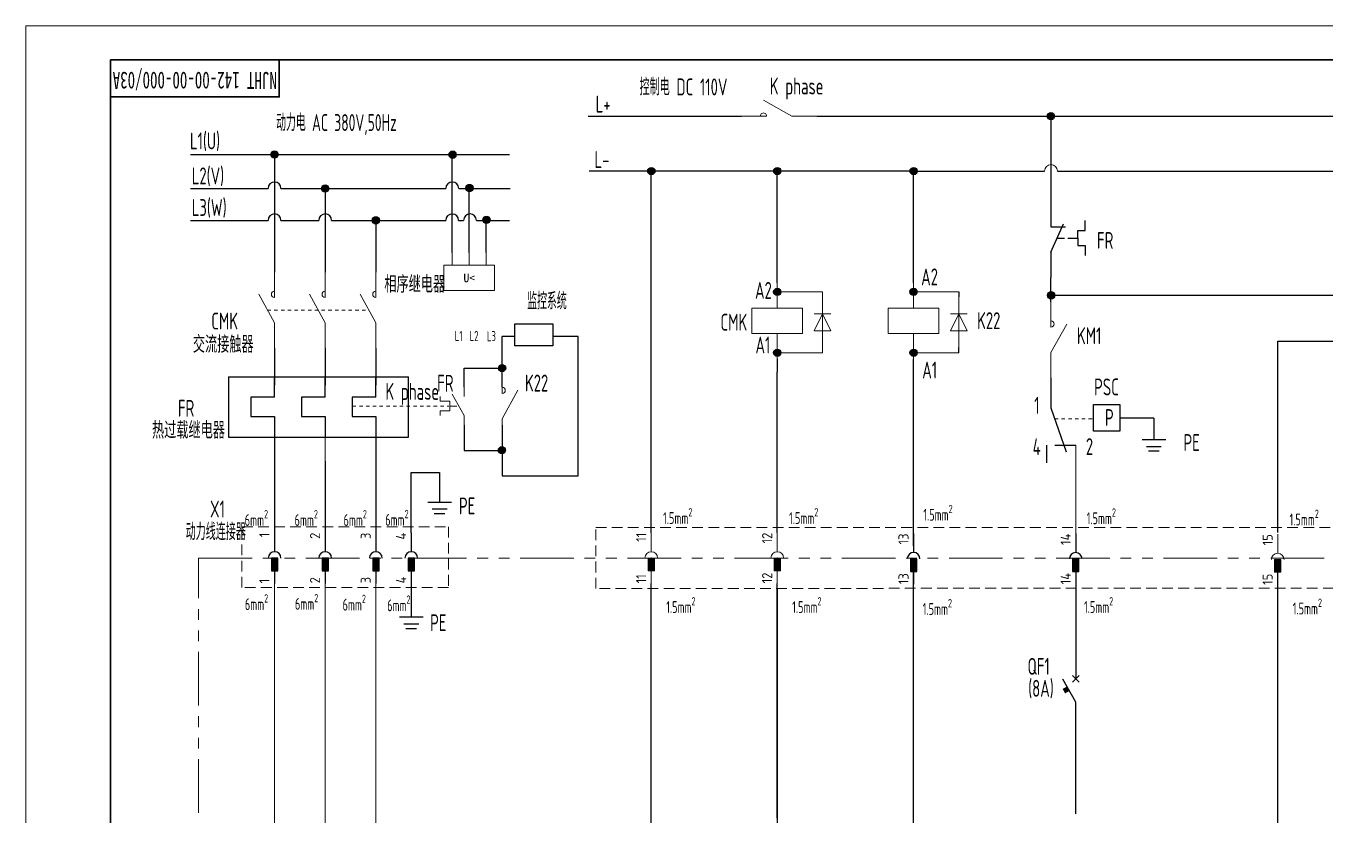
# Model space of a CAD drawing. Header units: millimetres. Extents: x 0 to 840, y 0 to 594.
# Drawn here: x 0 to 384.7, y 360.5 to 594 of the extents above; entities that cross this region are included whole.
import ezdxf
from ezdxf.enums import TextEntityAlignment as Align

# ---------------------------------------------------------------- set-up
doc = ezdxf.new("R2010")
doc.units = ezdxf.units.MM
for name, pattern in [('CENTER2', [12, 7, -1, 1, -1, 1, -1]), ('HIDDEN', [9.525, 6.35, -3.175]), ('PHANTOM2', [31.75, 15.875, -3.175, 3.175, -3.175, 3.175, -3.175]), ('虚线', [2, 1, -1])]:
    doc.linetypes.add(name, pattern=pattern)
for name, color, linetype, lineweight in [('BLK_0.5mm^2', 7, 'Continuous', 18), ('SYMS', 7, 'Continuous', 18), ('TAGFIXED', 7, 'Continuous', 18), ('TERMS', 4, 'Continuous', 18), ('双点划线', 6, 'CENTER2', 18), ('尺寸线层', 3, 'Continuous', 13), ('标注', 3, 'Continuous', 18), ('虚线', 2, 'HIDDEN', 18), ('虚线层', 6, '虚线', 13)]:
    doc.layers.add(name, color=color, linetype=linetype, lineweight=lineweight)
doc.styles.add('WD_IEC', font='isocp2.shx', dxfattribs={"width": 0.9, "bigfont": 'gbcbig.shx'})
doc.styles.add('标准', font='isoct2.shx')
doc.styles.add('海泰标注样式', font='isocp.shx', dxfattribs={"width": 0.7, "bigfont": 'gbcbig.shx'})
doc.styles.add('海泰汉字样式', font='仿宋_GB2312.ttf', dxfattribs={"width": 0.65})

# ---------------------------------------------------------------- blocks, each defined once
blk = doc.blocks.new('HTDrawingNo')
at = {"insert": (50, 578.5), "char_height": 5, "width": 55, "attachment_point": 5, "rotation": 180, "style": '海泰汉字样式'}
blk.add_mtext('NJHT 142-00-00-000/03A', dxfattribs=at)
blk = doc.blocks.new('NJHT-A1')
at = {"color": 7, "linetype": 'Continuous', "lineweight": 18}
for p in [(0, 0), (840, 594)]:
    blk.add_line(p, (0, 594), dxfattribs=at)
at = {"color": 7, "linetype": 'Continuous', "lineweight": 35}
for p, q in [((830, 584), (25, 584)), ((25, 584), (25, 10))]:
    blk.add_line(p, q, dxfattribs=at)
blk.add_lwpolyline([(75, 584), (75, 573), (25, 573)], dxfattribs=at)
at = {"color": 2, "linetype": 'Continuous', "lineweight": 18, "style": '海泰汉字样式', "width": 0.6}
blk.add_attdef('5', text='', height=5, rotation=180, dxfattribs=at).set_placement((50, 578.5), align=Align.MIDDLE_CENTER)
at = {"color": 2, "linetype": 'Continuous', "lineweight": 18, "style": '海泰汉字样式'}
for tag, height, width, p in [('1', 5, 0.7, (805, 59.25)), ('2', 5, 0.7, (805, 51.75)), ('7', 5, 0.7, (755, 50.5)), ('3', 5, 0.6, (805, 38)), ('12', 3.5, 0.7, (668, 34.5)), ('13', 3.5, 0.6, (682, 34.5)), ('20', 3.5, 0.7, (708, 34.5)), ('21', 3.5, 0.6, (722, 34.5)), ('14', 3.5, 0.7, (668, 27.5)), ('15', 3.5, 0.6, (682, 27.5)), ('22', 3.5, 0.7, (708, 27.5)), ('23', 3.5, 0.6, (722, 27.5)), ('8', 3.5, 0.7, (762, 22.5)), ('9', 3.5, 0.7, (774, 22.5)), ('4', 5, 0.6, (805, 22.5)), ('16', 3.5, 0.7, (668, 20.5)), ('17', 3.5, 0.6, (682, 20.5)), ('24', 3.5, 0.7, (708, 20.5)), ('25', 3.5, 0.6, (722, 20.5)), ('18', 3.5, 0.7, (668, 13.5)), ('19', 3.5, 0.6, (682, 13.5)), ('26', 3.5, 0.7, (708, 13.5)), ('27', 3.5, 0.6, (722, 13.5)), ('11', 3.5, 0.7, (742.5, 13.5)), ('10', 3.5, 0.7, (767.5, 13.5)), ('6', 3.5, 0.7, (811.57, 13.5))]:
    blk.add_attdef(tag, text='', height=height, dxfattribs=dict(at, width=width)).set_placement(p, align=Align.MIDDLE_CENTER)
blk = doc.blocks.new('VMS21P_1')
for p, q in [((0, 7.5), (0, 2.5)), ((0, -2.5), (3.125, 3.125)), ((0, -2.5), (0, -7.5))]:
    blk.add_line(p, q)
blk.add_arc((0, 3.125), 0.625, 270, 90)
at = {"style": 'WD_IEC'}
for tag, p in [('INST', (-5.25, 7.75)), ('LOC', (-5.25, 4.25)), ('TAG2', (-5.25, 0.75)), ('XREF', (-5.25, -3.75)), ('DESC1', (-5.25, -7.6)), ('DESC2', (-5.25, -11.1)), ('DESC3', (-5.25, -14.6))]:
    blk.add_attdef(tag, text='', height=2.5, dxfattribs=at).set_placement(p, align=Align.RIGHT)
for tag, p, height in [('X2TERM01', (0, 7.5), 0.32), ('X4LINK', (-2, 0), 0.32), ('X1LINK', (-0.5, 0), 0.32), ('CONTACT', (4, -3.5), 1), ('FAMILY', (4, -5), 1), ('X8TERM02', (0, -7.5), 0.32)]:
    blk.add_attdef(tag, p, '', height=height, dxfattribs=at)
blk.add_attdef('TERM01', text='', height=2, rotation=90, dxfattribs=at).set_placement((-1, 7.5), align=Align.RIGHT)
blk.add_attdef('TERM02', (-1, -7.5), '', height=2, rotation=90, dxfattribs=at)
blk = doc.blocks.new('bfcgb')
blk.add_hatch(color=256).paths.add_polyline_path([(1495.06, 338, 1), (1492.9, 338, 1)])
blk.add_circle((1493.98, 338), 1.08)
blk = doc.blocks.new('VC02JP_1')
blk.add_hatch(color=256).paths.add_polyline_path([(0.62, -2.5), (0.62, 0), (-0.62, 0), (-0.62, -2.5)], flags=0)
for p, q in [((0, 5), (0, 1.25)), ((0, -2.5), (0, -5))]:
    blk.add_line(p, q)
blk.add_lwpolyline([(0.62, 0), (-0.62, 0), (-0.62, -2.5), (0.62, -2.5)], close=True)
blk.add_arc((0, 0), 1.25, 0, 180)
blk.add_point((0, 0))
at = {"style": 'WD_IEC'}
for tag, p in [('INST', (-5.25, 8)), ('LOC', (-5.25, 5)), ('TAG2', (-5.25, 2)), ('DESC1', (-5.25, -5.1)), ('DESC2', (-5.25, -8.1)), ('DESC3', (-5.25, -11.1))]:
    blk.add_attdef(tag, text='', height=2, dxfattribs=at).set_placement(p, align=Align.RIGHT)
for tag, p, height in [('X2TERM02', (0, 5), 0.32), ('MFG', (2.75, 4), 1.5), ('X2TERMDESC02', (0, 4.48), 0.32), ('CAT', (2.75, 1.5), 1.5), ('X4LINK', (-1.25, -1.25), 0.32), ('X1LINK', (1.25, -1.25), 0.32), ('ASSYCODE', (2.75, -2.75), 1), ('X8TERM01', (0, -5), 0.32), ('FAMILY', (2.75, -4.25), 1), ('CATDESC', (2.75, -5.75), 1), ('X8TERMDESC01', (0, -5.52), 0.32)]:
    blk.add_attdef(tag, p, '', height=height, dxfattribs=at)
blk.add_attdef('TERM02', text='', height=2, rotation=90, dxfattribs=at).set_placement((-1, 5), align=Align.RIGHT)
blk.add_attdef('TERM01', (-1, -5), '', height=2, rotation=90, dxfattribs=at)
blk = doc.blocks.new('fse')
blk.add_hatch(color=256).paths.add_polyline_path([(-62.47, -297.35), (-62.47, -293.6), (-64.34, -293.6), (-64.34, -297.35)], flags=0)
for p, q in [((-63.41, -286.1), (-63.41, -291.72)), ((-63.41, -297.35), (-63.41, -301.1))]:
    blk.add_line(p, q)
blk.add_lwpolyline([(-62.47, -293.6), (-64.34, -293.6), (-64.34, -297.35), (-62.47, -297.35)], close=True)
blk.add_arc((-63.41, -293.6), 1.88, 0, 180)
blk.add_point((-63.41, -293.6))
at = {"layer": 'TERMS', "style": 'WD_IEC'}
blk.add_attdef('1', text='', height=3, rotation=90, dxfattribs=at).set_placement((-64.91, -286.1), align=Align.RIGHT)
blk.add_attdef('1', (-64.91, -301.1), '', height=3, rotation=90, dxfattribs=at)
blk = doc.blocks.new('VCR1_1')
for p, q in [((0, 2.5), (0, 7.5)), ((0, -2.5), (0, -7.5))]:
    blk.add_line(p, q)
blk.add_lwpolyline([(-5, 2.5), (-5, -2.5), (5, -2.5), (5, 2.5)], close=True)
at = {"style": 'WD_IEC'}
for tag, height, p in [('INST', 2.5, (-5.25, 11.5)), ('LOC', 2.5, (-5.25, 8)), ('TAG1', 2.5, (-5.25, 4.5)), ('MFG', 1.5, (-6, 1)), ('CAT', 1.5, (-6, -1.5)), ('DESC1', 2.5, (-5.25, -6.85)), ('DESC2', 2.5, (-5.25, -10.35)), ('DESC3', 2.5, (-5.25, -13.85))]:
    blk.add_attdef(tag, text='', height=height, dxfattribs=at).set_placement(p, align=Align.RIGHT)
for tag, p, height in [('X2TERM01', (0, 7.5), 0.32), ('X4LINK', (-5, 0), 0.32), ('X1LINK', (5, 0), 0.32), ('ASSYCODE', (1, -4), 1), ('FAMILY', (1, -5.5), 1), ('X8TERM02', (0, -7.5), 0.32), ('CATDESC', (1, -7), 1)]:
    blk.add_attdef(tag, p, '', height=height, dxfattribs=at)
blk.add_attdef('TERM01', text='', height=2, rotation=90, dxfattribs=at).set_placement((-1, 7.5), align=Align.RIGHT)
blk.add_attdef('TERM02', (-1, -7.5), '', height=2, rotation=90, dxfattribs=at)
at = {"lineweight": 9, "style": 'WD_IEC'}
for tag, p in [('NO', (-5.5, -16.5)), ('NC', (-5.5, -20))]:
    blk.add_attdef(tag, text='', height=2.5, dxfattribs=at).set_placement(p, align=Align.TOP_RIGHT)
for tag, p in [('XREFNO', (-4, -16.5)), ('XREFNC', (-4, -20))]:
    blk.add_attdef(tag, text='', height=2.5, dxfattribs=at).set_placement(p, align=Align.TOP_LEFT)
blk = doc.blocks.new('1234')
at = {"layer": 'SYMS', "xscale": 1.5, "yscale": 1.5, "zscale": 1.5}
blk.add_blockref('VCR1_1', (-48.27, 173.75), dxfattribs=at)
blk = doc.blocks.new('VDI1_2')
for p, q in [((0, 7.5), (0, -7.5)), ((0, -2.5), (-2.5, 2.5)), ((-2.5, 2.5), (2.5, 2.5)), ((2.5, 2.5), (0, -2.5)), ((-2.5, -2.5), (2.5, -2.5))]:
    blk.add_line(p, q)
at = {"style": 'WD_IEC'}
for tag, height, p in [('INST', 2.5, (-5.5, 10.25)), ('LOC', 2.5, (-5.5, 6.75)), ('TAG1', 2.5, (-5.5, 3.25)), ('MFG', 1.5, (-5.5, -0.25)), ('DESC1', 2.5, (-5.5, -6.35)), ('CAT', 1.5, (-5.5, -2.75)), ('DESC2', 2.5, (-5.5, -9.85)), ('DESC3', 2.5, (-5.5, -13.35))]:
    blk.add_attdef(tag, text='', height=height, dxfattribs=at).set_placement(p, align=Align.RIGHT)
for tag, p, height in [('X2TERM01', (0, 7.5), 0.32), ('ASSYCODE', (1, -4), 1), ('X8TERM02', (0, -7.5), 0.32), ('FAMILY', (1, -5.5), 1), ('CATDESC', (1, -7), 1)]:
    blk.add_attdef(tag, p, '', height=height, dxfattribs=at)
blk.add_attdef('TERM01', text='', height=2, rotation=90, dxfattribs=at).set_placement((-1, 7.5), align=Align.RIGHT)
blk.add_attdef('TERM02', (-1, -7.5), '', height=2, rotation=90, dxfattribs=at)
blk = doc.blocks.new('ydtrg')
for p, q in [((387.66, 357.11), (387.66, 349.61)), ((387.66, 342.11), (391.41, 350.55)), ((387.66, 349.61), (391.97, 349.61)), ((387.66, 342.11), (387.66, 334.61))]:
    blk.add_line(p, q)
blk = doc.blocks.new('fdaw')
for p, q in [((-34.88, 182.32), (-34.88, 180.82)), ((-34.88, 164.32), (-34.88, 165.82))]:
    blk.add_line(p, q)
at = {"layer": 'BLK_0.5mm^2'}
for p, q in [((-34.88, 182.32), (-48.27, 182.32)), ((-34.88, 164.32), (-48.27, 164.32))]:
    blk.add_line(p, q, dxfattribs=at)
for p in [(-1542.25, -155.68), (-1542.25, -173.68)]:
    blk.add_blockref('bfcgb', p)
at = {"layer": 'SYMS', "xscale": 1.5, "yscale": 1.5, "zscale": 1.5}
blk.add_blockref('VCR1_1', (-48.27, 173.75), dxfattribs=at)
at = {"layer": 'SYMS', "rotation": 180}
blk.add_blockref('VDI1_2', (-34.88, 173.32), dxfattribs=at)
blk = doc.blocks.new('VOL21')
for p, q in [((0, 7.5), (0, 2.5)), ((-6.25, 2.5), (-6.25, 1.25)), ((-6.25, 1.25), (-3.75, 1.25)), ((-3.75, 1.25), (-3.75, -1.25)), ((-3.75, 0), (-1.875, 0)), ((0, -2.5), (-3.125, 3.125)), ((-6.25, -1.25), (-6.25, -2.5)), ((-3.75, -1.25), (-6.25, -1.25)), ((0, -2.5), (0, -7.5))]:
    blk.add_line(p, q)
at = {"style": 'WD_IEC', "flags": 1}
for tag, p in [('INST', (-7.75, 7.75)), ('LOC', (-7.75, 4.25)), ('DESC1', (-7.75, -7.6)), ('DESC2', (-7.75, -11.1)), ('DESC3', (-7.75, -14.6))]:
    blk.add_attdef(tag, text='', height=2.5, dxfattribs=at).set_placement(p, align=Align.RIGHT)
for tag, p, height in [('X2TERM01', (0, 7.5), 0.32), ('X4LINK', (-4.375, 0), 0.32), ('X1LINK', (-0.5, 0), 0.32), ('CONTACT', (4, -3.5), 1), ('FAMILY', (4, -5), 1), ('X8TERM02', (0, -7.5), 0.32)]:
    blk.add_attdef(tag, p, '', height=height, dxfattribs=at)
at = {"style": 'WD_IEC'}
blk.add_attdef('TERM01', text='', height=2, dxfattribs=at).set_placement((0.625, 7.5), align=Align.TOP_LEFT)
for tag, height, p in [('TAG2', 2.5, (-7.75, 0.75)), ('XREF', 2, (-7.75, -3.25))]:
    blk.add_attdef(tag, text='', height=height, dxfattribs=at).set_placement(p, align=Align.RIGHT)
blk.add_attdef('TERM02', text='', height=2, dxfattribs=at).set_placement((0.625, -8.125), align=Align.BOTTOM_LEFT)
blk = doc.blocks.new('VCR1_UVP')
for p, q in [((0, -3.75), (0, 0)), ((5, -3.75), (5, 0)), ((10, -3.75), (10, 0))]:
    blk.add_line(p, q)
blk.add_lwpolyline([(-2.5, -3.75), (-2.5, -11.25), (12.5, -11.25), (12.5, -3.75)], close=True)
blk.add_text('U<', height=2.5).set_placement((5, -7.5), align=Align.MIDDLE_CENTER)
at = {"style": 'WD_IEC'}
for tag, p in [('INST', (-3.75, 1)), ('LOC', (-3.75, -3)), ('TAG1F', (-3.75, -7.75))]:
    blk.add_attdef(tag, text='', height=2.5, dxfattribs=at).set_placement(p, align=Align.RIGHT)
at = {"style": 'WD_IEC', "flags": 1}
for tag, p, height in [('X2TERM01', (0, 0), 0.32), ('X2TERM02', (5, 0), 0.32), ('X2TERM03', (10, 0), 0.32), ('X4LINK', (-2.5, -6.25), 0.32), ('X1LINK', (12.5, -6.25), 0.32), ('ASSYCODE', (14, -9.25), 1), ('FAMILY', (14, -10.75), 1), ('CATDESC', (14, -12.25), 2.5)]:
    blk.add_attdef(tag, p, '', height=height, dxfattribs=at)
at = {"style": 'WD_IEC'}
for tag, p in [('TERM01', (0.5, -3)), ('TERM02', (5.5, -3)), ('TERM03', (10.5, -3))]:
    blk.add_attdef(tag, p, '', height=2, dxfattribs=at)
for tag, height, flags, p in [('MFG', 1.5, 9, (17.5, -5.25)), ('CAT', 1.5, 9, (17.5, -7.75)), ('DESC1', 2.5, 1, (-3.75, -13.1)), ('DESC2', 2.5, 1, (-3.75, -16.8)), ('DESC3', 2.5, 1, (-3.75, -20.51))]:
    blk.add_attdef(tag, text='', height=height, dxfattribs=dict(at, flags=flags)).set_placement(p, align=Align.RIGHT)
at = {"lineweight": 9, "style": 'WD_IEC'}
for tag, p in [('NO', (1, -13.75)), ('NC', (1, -17.25))]:
    blk.add_attdef(tag, text='', height=2.5, dxfattribs=at).set_placement(p, align=Align.TOP_RIGHT)
for tag, p in [('XREFNO', (-2.5, -13.75)), ('XREFNC', (-2.5, -17.25))]:
    blk.add_attdef(tag, text='', height=2.5, dxfattribs=at).set_placement(p, align=Align.TOP_LEFT)

msp = doc.modelspace()

# ---------------------------------------------------------------- hatches: boundary and pattern name
msp.add_hatch(color=256).paths.add_polyline_path([(308.32567, 398.526), (306.9979, 397.79001), (307.73389, 396.46224), (309.06166, 397.19823)], flags=0)

# ---------------------------------------------------------------- linework, layer by layer
for p, q in [((166.46656, 567.31186), (211.84966, 567.31186)), ((234.34966, 567.31186), (576.19718, 567.31186)), ((303.54869, 567.31186), (303.54869, 537.23393)), ((48.71601, 555.94995), (143.21991, 555.94995)), ((73.61172, 555.94995), (73.61172, 521.14674)), ((126.25831, 526.92858), (126.25831, 555.94995)), ((262.87351, 551.07297), (166.81955, 551.07297)), ((185.19162, 517.97441), (185.19162, 551.07297)), ((222.49464, 517.97441), (222.49464, 551.07297)), ((261.9771, 551.07297), (301.64369, 551.07297)), ((262.50997, 551.07297), (301.64369, 551.07297)), ((262.87351, 517.97441), (262.87351, 551.07297)), ((305.45369, 551.07297), (560.36002, 551.07297)), ((185.19162, 444.03302), (185.19162, 549.99297)), ((48.71601, 545.91918), (71.70672, 545.91918)), ((75.51672, 545.91918), (124.33327, 545.91918)), ((88.61172, 545.91918), (88.61172, 521.14674)), ((128.14321, 545.91918), (143.42731, 545.91918)), ((131.25831, 526.92858), (131.25831, 545.91918)), ((48.71601, 536.47839), (71.70672, 536.47839)), ((75.51672, 536.47839), (86.70672, 536.47839)), ((90.51672, 536.47839), (124.31129, 536.47839)), ((103.61172, 536.47839), (103.61172, 521.14674)), ((128.1207, 536.47839), (129.60148, 536.47839)), ((133.41148, 536.47839), (143.21991, 536.47839)), ((136.25831, 526.92858), (136.25831, 536.47839)), ((313.683, 533.43074), (313.683, 536.40412)), ((305.42369, 531.24136), (307.55057, 531.24136)), ((308.50998, 531.24136), (311.49314, 531.24136)), ((311.49314, 531.24136), (311.49314, 533.43074)), ((311.49314, 533.43074), (313.683, 533.43074)), ((311.49314, 531.24136), (311.49314, 529.05198)), ((311.49314, 529.05198), (313.683, 529.05198)), ((313.683, 529.05198), (313.683, 526.0786)), ((303.54869, 512.34958), (303.54869, 519.52261)), ((481.25284, 514.2583), (303.54869, 514.2583)), ((144.72833, 502.14319), (140.97833, 502.14319)), ((140.97833, 493.70569), (140.97833, 502.14319)), ((163.47833, 502.14319), (155.97833, 502.14319)), ((163.47833, 460.89319), (163.47833, 502.14319)), ((370.70822, 444.04703), (370.70822, 500.70707)), ((370.70822, 500.70707), (429.41075, 500.70707)), ((73.61172, 498.64674), (73.61172, 487.69762)), ((88.61172, 498.64674), (88.61172, 487.69762)), ((103.61172, 498.64674), (103.61172, 487.69762)), ((129.72833, 487.14319), (129.72833, 492.76819)), ((129.72833, 492.76819), (140.04083, 492.76819)), ((222.49464, 495.47441), (222.49464, 491.5703)), ((262.87351, 444.03302), (262.87351, 495.47441)), ((60.00246, 490.13821), (113.27954, 490.13821)), ((60.00246, 490.13821), (60.00246, 472.32966)), ((73.61172, 484.12752), (73.61172, 490.13821)), ((88.61172, 484.12752), (88.61172, 490.13821)), ((103.61172, 484.12752), (103.61172, 490.13821)), ((113.27954, 472.32966), (113.27954, 490.13821)), ((140.97833, 487.14319), (140.97833, 491.83069)), ((222.49464, 444.03302), (222.49464, 491.5703)), ((303.54869, 489.84958), (303.54869, 480.9918)), ((73.61172, 484.12752), (66.63251, 484.12752)), ((66.63251, 484.12752), (66.63251, 478.44022)), ((88.61172, 484.12752), (81.63251, 484.12752)), ((81.63251, 484.12752), (81.63251, 478.44022)), ((103.61172, 484.12752), (96.63251, 484.12752)), ((96.63251, 484.12752), (96.63251, 478.44022)), ((303.54869, 480.9918), (308.05025, 467.99436)), ((66.63251, 478.44022), (73.61172, 478.44022)), ((73.61172, 478.44022), (73.61172, 472.32966)), ((81.63251, 478.44022), (88.61172, 478.44022)), ((88.61172, 478.44022), (88.61172, 472.32966)), ((96.63251, 478.44022), (103.61172, 478.44022)), ((103.61172, 478.44022), (103.61172, 472.32966)), ((334.02282, 477.94176), (323.91922, 477.94176)), ((334.02282, 477.94176), (334.02282, 471.61566)), ((129.72833, 475.89319), (129.72833, 468.39319)), ((140.97833, 475.89319), (140.97833, 469.33069)), ((60.00246, 472.32966), (113.27954, 472.32966)), ((73.61172, 472.32966), (73.61172, 444.03302)), ((103.61172, 472.32966), (103.61172, 444.03302)), ((302.31444, 464.74098), (302.31444, 469.88733)), ((304.71543, 469.90104), (310.90073, 469.90104)), ((129.72833, 468.39319), (140.04083, 468.39319)), ((140.97833, 467.45569), (140.97833, 460.89319)), ((88.61172, 465.19762), (88.61172, 444.03302)), ((114.10819, 444.03302), (114.10819, 461.81287)), ((114.10819, 461.81287), (122.49728, 461.81287)), ((122.49728, 461.81287), (122.49728, 453.09692)), ((140.97833, 460.89319), (163.47833, 460.89319)), ((262.87351, 440.12725), (262.87351, 444.50294)), ((370.70822, 307.81833), (370.70822, 435.6155)), ((262.87351, 315.95469), (262.87351, 433.00225)), ((114.10819, 430.80062), (114.10819, 426.13226)), ((114.10819, 427.81268), (114.10819, 419.09673)), ((185.19162, 188.73612), (185.19162, 429.03302)), ((222.49464, 359.559), (222.49464, 429.01872)), ((222.49464, 427.55114), (222.49464, 268.65662)), ((310.90073, 429.03302), (310.90073, 400.76891)), ((310.90073, 393.89386), (307.10546, 400.72536)), ((311.87692, 399.76891), (309.92454, 401.76891)), ((309.92454, 399.76891), (311.87692, 401.76891)), ((310.90073, 360.83959), (310.90073, 393.89386))]:
    msp.add_line(p, q)
at = {"color": 7, "ltscale": 0.007597}
for p, q in [((139.95998, 492.73923), (140.04003, 493.14158)), ((139.95998, 492.73923), (140.04003, 493.14158)), ((140.04003, 492.33688), (139.95998, 492.73923)), ((140.04003, 492.33688), (139.95998, 492.73923)), ((140.04003, 493.14158), (140.26794, 493.48266)), ((140.04003, 493.14158), (140.26794, 493.48266)), ((140.26794, 493.48266), (140.60903, 493.71057)), ((140.26794, 493.48266), (140.60903, 493.71057)), ((140.60903, 493.71057), (141.01137, 493.7906)), ((140.60903, 493.71057), (141.01137, 493.7906)), ((141.01137, 493.7906), (141.41372, 493.71057)), ((141.01137, 493.7906), (141.41372, 493.71057)), ((141.41372, 493.71057), (141.75481, 493.48266)), ((141.41372, 493.71057), (141.75481, 493.48266)), ((141.75481, 493.48266), (141.98272, 493.14158)), ((141.75481, 493.48266), (141.98272, 493.14158)), ((141.98272, 493.14158), (142.06277, 492.73923)), ((141.98272, 493.14158), (142.06277, 492.73923)), ((142.06277, 492.73923), (141.98272, 492.33688)), ((142.06277, 492.73923), (141.98272, 492.33688)), ((140.26794, 491.9958), (140.04003, 492.33688)), ((140.26794, 491.9958), (140.04003, 492.33688)), ((140.60903, 491.76789), (140.26794, 491.9958)), ((140.60903, 491.76789), (140.26794, 491.9958)), ((141.01137, 491.68786), (140.60903, 491.76789)), ((141.01137, 491.68786), (140.60903, 491.76789)), ((141.41372, 491.76789), (141.01137, 491.68786)), ((141.41372, 491.76789), (141.01137, 491.68786)), ((141.75481, 491.9958), (141.41372, 491.76789)), ((141.75481, 491.9958), (141.41372, 491.76789)), ((141.98272, 492.33688), (141.75481, 491.9958)), ((141.98272, 492.33688), (141.75481, 491.9958)), ((140.20703, 469.17289), (140.54811, 469.4008)), ((140.20703, 469.17289), (140.54811, 469.4008)), ((140.54811, 469.4008), (140.95046, 469.48083)), ((140.54811, 469.4008), (140.95046, 469.48083)), ((140.95046, 469.48083), (141.3528, 469.4008)), ((140.95046, 469.48083), (141.3528, 469.4008)), ((141.3528, 469.4008), (141.69389, 469.17289)), ((141.3528, 469.4008), (141.69389, 469.17289)), ((139.89907, 468.42946), (139.97912, 468.83181)), ((139.89907, 468.42946), (139.97912, 468.83181)), ((139.97912, 468.02711), (139.89907, 468.42946)), ((139.97912, 468.02711), (139.89907, 468.42946)), ((139.97912, 468.83181), (140.20703, 469.17289)), ((139.97912, 468.83181), (140.20703, 469.17289)), ((140.20703, 467.68603), (139.97912, 468.02711)), ((140.20703, 467.68603), (139.97912, 468.02711)), ((140.54811, 467.45812), (140.20703, 467.68603)), ((140.54811, 467.45812), (140.20703, 467.68603)), ((140.95046, 467.37809), (140.54811, 467.45812)), ((140.95046, 467.37809), (140.54811, 467.45812)), ((141.3528, 467.45812), (140.95046, 467.37809)), ((141.3528, 467.45812), (140.95046, 467.37809)), ((141.69389, 467.68603), (141.3528, 467.45812)), ((141.69389, 467.68603), (141.3528, 467.45812)), ((141.69389, 469.17289), (141.9218, 468.83181)), ((141.69389, 469.17289), (141.9218, 468.83181)), ((141.9218, 468.02711), (141.69389, 467.68603)), ((141.9218, 468.02711), (141.69389, 467.68603)), ((141.9218, 468.83181), (142.00185, 468.42946)), ((141.9218, 468.83181), (142.00185, 468.42946)), ((142.00185, 468.42946), (141.9218, 468.02711)), ((142.00185, 468.42946), (141.9218, 468.02711))]:
    msp.add_line(p, q, dxfattribs=at)
at = {"color": 1}
for p, q in [((330.51765, 471.61566), (337.52799, 471.61566)), ((331.81796, 469.58236), (336.22769, 469.58236)), ((332.43984, 468.22683), (335.6058, 468.22683)), ((118.99211, 453.09692), (126.00244, 453.09692)), ((120.29241, 451.06362), (124.70214, 451.06362)), ((120.9143, 449.70809), (124.08026, 449.70809)), ((110.60302, 419.09673), (117.61336, 419.09673)), ((111.90332, 417.06343), (116.31305, 417.06343)), ((112.52521, 415.7079), (115.69117, 415.7079))]:
    msp.add_line(p, q, dxfattribs=at)
for points in [[(144.72833, 505.89319), (155.97833, 505.89319), (155.97833, 499.33069), (144.72833, 499.33069)], [(316.1798, 482.0058), (323.91922, 482.0058), (323.91922, 474.1178), (316.1798, 474.1178)]]:
    msp.add_lwpolyline(points, close=True)
at = {"color": 7}
for centre in [(141.01137, 492.73923), (140.95046, 468.42946)]:
    msp.add_circle(centre, 1.05137, dxfattribs=at)
for centre in [(73.61172, 545.91918), (126.23824, 545.90812), (73.61172, 536.47839), (88.61172, 536.47839), (126.21599, 536.44491), (131.50648, 536.47747)]:
    msp.add_arc(centre, 1.905, 0, 180)
for points in [[(141.98272, 492.33688), (139.95998, 492.73923), (140.26794, 493.48266), (140.04003, 493.14158)], [(141.98272, 492.33688), (139.95998, 492.73923), (140.26794, 493.48266), (140.04003, 493.14158)], [(141.98272, 492.33688), (140.26794, 491.9958), (139.95998, 492.73923), (140.04003, 492.33688)], [(141.98272, 492.33688), (140.26794, 491.9958), (139.95998, 492.73923), (140.04003, 492.33688)], [(141.98272, 492.33688), (140.26794, 493.48266), (141.01137, 493.7906), (140.60903, 493.71057)], [(141.98272, 492.33688), (140.26794, 493.48266), (141.01137, 493.7906), (140.60903, 493.71057)], [(141.98272, 492.33688), (141.01137, 493.7906), (141.75481, 493.48266), (141.41372, 493.71057)], [(141.98272, 492.33688), (141.01137, 493.7906), (141.75481, 493.48266), (141.41372, 493.71057)], [(141.98272, 492.33688), (141.75481, 493.48266), (142.06277, 492.73923), (141.98272, 493.14158)], [(141.98272, 492.33688), (141.75481, 493.48266), (142.06277, 492.73923), (141.98272, 493.14158)], [(141.98272, 492.33688), (141.01137, 491.68786), (140.26794, 491.9958), (140.60903, 491.76789)], [(141.98272, 492.33688), (141.01137, 491.68786), (140.26794, 491.9958), (140.60903, 491.76789)], [(141.98272, 492.33688), (141.75481, 491.9958), (141.01137, 491.68786), (141.41372, 491.76789)], [(141.98272, 492.33688), (141.75481, 491.9958), (141.01137, 491.68786), (141.41372, 491.76789)], [(141.9218, 468.02711), (140.20703, 469.17289), (140.95046, 469.48083), (140.54811, 469.4008)], [(141.9218, 468.02711), (140.20703, 469.17289), (140.95046, 469.48083), (140.54811, 469.4008)], [(141.9218, 468.02711), (140.95046, 469.48083), (141.69389, 469.17289), (141.3528, 469.4008)], [(141.9218, 468.02711), (140.95046, 469.48083), (141.69389, 469.17289), (141.3528, 469.4008)], [(141.9218, 468.02711), (139.89907, 468.42946), (140.20703, 469.17289), (139.97912, 468.83181)], [(141.9218, 468.02711), (139.89907, 468.42946), (140.20703, 469.17289), (139.97912, 468.83181)], [(141.9218, 468.02711), (140.20703, 467.68603), (139.89907, 468.42946), (139.97912, 468.02711)], [(141.9218, 468.02711), (140.20703, 467.68603), (139.89907, 468.42946), (139.97912, 468.02711)], [(141.9218, 468.02711), (140.95046, 467.37809), (140.20703, 467.68603), (140.54811, 467.45812)], [(141.9218, 468.02711), (140.95046, 467.37809), (140.20703, 467.68603), (140.54811, 467.45812)], [(141.9218, 468.02711), (141.69389, 467.68603), (140.95046, 467.37809), (141.3528, 467.45812)], [(141.9218, 468.02711), (141.69389, 467.68603), (140.95046, 467.37809), (141.3528, 467.45812)], [(141.9218, 468.02711), (141.69389, 469.17289), (142.00185, 468.42946), (141.9218, 468.83181)], [(141.9218, 468.02711), (141.69389, 469.17289), (142.00185, 468.42946), (141.9218, 468.83181)]]:
    msp.add_solid(points, dxfattribs=at)
at = {"layer": 'BLK_0.5mm^2'}
for p, q in [((235.87775, 515.29288), (222.49464, 515.29288)), ((235.87775, 513.79288), (235.87775, 515.29288)), ((235.87775, 497.29288), (222.49464, 497.29288)), ((235.87775, 498.79288), (235.87775, 497.29288)), ((88.61172, 465.19762), (88.61172, 478.44022)), ((310.90073, 443.75644), (310.90073, 469.90104)), ((73.61172, 429.03302), (73.61172, 435.24802)), ((73.61172, 282.49481), (73.61172, 429.03302)), ((88.61172, 262.8435), (88.61172, 429.03302)), ((88.61172, 427.48526), (88.61172, 427.81268)), ((103.61171, 282.49481), (103.61172, 429.03302)), ((310.90073, 418.83055), (310.90073, 427.5361))]:
    msp.add_line(p, q, dxfattribs=at)
msp.add_arc((303.54869, 551.07297), 1.905, 0, 180, dxfattribs=at)
at = {"layer": 'Defpoints'}
msp.add_line((103.61172, 472.32966), (103.61172, 472.32966), dxfattribs=at)
at = {"layer": '双点划线', "linetype": 'PHANTOM2'}
for p, q in [((51.11172, 436.53302), (822.53436, 436.53302)), ((51.11172, 170.61316), (51.11172, 436.53302))]:
    msp.add_line(p, q, dxfattribs=at)
at = {"layer": '虚线', "ltscale": 0.5}
for p, q in [((63.95738, 427.81268), (63.95738, 445.81268)), ((63.95738, 445.81268), (125.15437, 445.81268)), ((125.15437, 445.81268), (125.15437, 427.81268)), ((168.74034, 427.53302), (168.74034, 445.53302)), ((168.74034, 445.53302), (696.84928, 445.53302)), ((125.15437, 427.81268), (63.95738, 427.81268)), ((696.84928, 427.71121), (168.74034, 427.53302))]:
    msp.add_line(p, q, dxfattribs=at)
at = {"layer": '虚线层'}
for p, q in [((304.69714, 477.71949), (316.1798, 477.71949)), ((262.87351, 444.50294), (262.87351, 466.33189))]:
    msp.add_line(p, q, dxfattribs=at)
for points in [[(71.52838, 509.89674), (101.52838, 509.89674)], [(96.72444, 481.48462), (125.25088, 481.48462)]]:
    msp.add_lwpolyline(points, dxfattribs=at)

# ---------------------------------------------------------------- block references
for name, p in [('NJHT-A1', (0, 0)), ('HTDrawingNo', (0, 0)), ('bfcgb', (-1190.43543, 229.31078)), ('bfcgb', (-1420.3724, 217.94887)), ('bfcgb', (-1367.62977, 217.9126)), ('bfcgb', (-1308.7925, 213.07189)), ('bfcgb', (-1271.48948, 213.07189)), ('bfcgb', (-1231.11061, 213.07189)), ('bfcgb', (-1405.3724, 207.9181)), ('bfcgb', (-1362.62761, 208.05489)), ('ydtrg', (-84.11612, 184.90936)), ('bfcgb', (-1390.3724, 198.47732)), ('bfcgb', (-1357.60748, 198.61351)), ('1234', (270.76068, 332.97796)), ('bfcgb', (-1271.48948, 177.2918)), ('1234', (311.13955, 332.97796)), ('fdaw', (311.13955, 332.97796)), ('bfcgb', (-1190.3843, 176.28651)), ('bfcgb', (-1271.48948, 159.2918))]:
    msp.add_blockref(name, p)
ref = msp.add_blockref('fse', (137.01682, 730.13039))
ref.add_attrib('1', '1', (72.11172, 429.03302), dxfattribs={"layer": 'TERMS', "height": 3, "rotation": 90, "style": 'WD_IEC'})
ref.add_attrib('1', '1', dxfattribs={"layer": 'TERMS', "height": 3, "rotation": 90, "style": 'WD_IEC'}).set_placement((72.11172, 444.03302), align=Align.RIGHT)
ref = msp.add_blockref('fse', (152.01682, 730.13039))
ref.add_attrib('1', '2', (87.11172, 429.03302), dxfattribs={"layer": 'TERMS', "height": 3, "rotation": 90, "style": 'WD_IEC'})
ref.add_attrib('1', '2', dxfattribs={"layer": 'TERMS', "height": 3, "rotation": 90, "style": 'WD_IEC'}).set_placement((87.11172, 444.03302), align=Align.RIGHT)
ref = msp.add_blockref('fse', (167.01682, 730.13039))
ref.add_attrib('1', '3', (102.11172, 429.03302), dxfattribs={"layer": 'TERMS', "height": 3, "rotation": 90, "style": 'WD_IEC'})
ref.add_attrib('1', '3', dxfattribs={"layer": 'TERMS', "height": 3, "rotation": 90, "style": 'WD_IEC'}).set_placement((102.11172, 444.03302), align=Align.RIGHT)
ref = msp.add_blockref('fse', (177.51329, 730.13039))
ref.add_attrib('1', '4', (112.60819, 429.03302), dxfattribs={"layer": 'TERMS', "height": 3, "rotation": 90, "style": 'WD_IEC'})
ref.add_attrib('1', '4', dxfattribs={"layer": 'TERMS', "height": 3, "rotation": 90, "style": 'WD_IEC'}).set_placement((112.60819, 444.03302), align=Align.RIGHT)
ref = msp.add_blockref('fse', (326.27861, 729.89219))
ref.add_attrib('1', '13', (261.37351, 428.79483), dxfattribs={"layer": 'TERMS', "height": 3, "rotation": 90, "style": 'WD_IEC'})
ref.add_attrib('1', '13', dxfattribs={"layer": 'TERMS', "height": 3, "rotation": 90, "style": 'WD_IEC'}).set_placement((261.37351, 443.79483), align=Align.RIGHT)
ref = msp.add_blockref('fse', (374.30583, 729.8538))
ref.add_attrib('1', '14', (309.40073, 428.75644), dxfattribs={"layer": 'TERMS', "height": 3, "rotation": 90, "style": 'WD_IEC'})
ref.add_attrib('1', '14', dxfattribs={"layer": 'TERMS', "height": 3, "rotation": 90, "style": 'WD_IEC'}).set_placement((309.40073, 443.75644), align=Align.RIGHT)
at = {"layer": 'SYMS', "xscale": 1.5, "yscale": 1.5, "zscale": 1.5, "rotation": 89.99999999999999}
msp.add_blockref('VMS21P_1', (223.09966, 567.31186), dxfattribs=at)
at = {"layer": 'SYMS'}
ref = msp.add_blockref('VCR1_UVP', (126.25831, 526.92858), dxfattribs=at)
ref.add_attrib('TERM03', 'L3', dxfattribs={"layer": 'TERMS', "color": 3, "height": 3, "style": '海泰标注样式', "width": 0.7}).set_placement((136.47679, 499.8135), align=Align.BOTTOM_LEFT)
ref.add_attrib('TERM02', 'L2', dxfattribs={"layer": 'TERMS', "color": 3, "height": 3, "style": '海泰标注样式', "width": 0.7}).set_placement((131.38921, 499.82949), align=Align.BOTTOM_LEFT)
ref.add_attrib('TERM01', 'L1', dxfattribs={"layer": 'TERMS', "color": 3, "height": 3, "style": '海泰标注样式', "width": 0.7}).set_placement((126.97883, 499.86488), align=Align.BOTTOM_LEFT)
ref.add_attrib('TAG1F', 'K phase', dxfattribs={"layer": 'TAGFIXED', "color": 3, "height": 5, "style": '海泰标注样式', "width": 0.7}).set_placement((122.32998, 481.85207), align=Align.BOTTOM_RIGHT)
for name, p, xscale, yscale, zscale in [('VMS21P_1', (73.61172, 509.89674), -1.5, 1.5, 1.5), ('VMS21P_1', (88.61172, 509.89674), -1.5, 1.5, 1.5), ('VMS21P_1', (103.61172, 509.89674), -1.5, 1.5, 1.5), ('VMS21P_1', (303.54869, 501.09958), 1.5, 1.5, 1.5), ('VMS21P_1', (141.01137, 481.48923), 1.5, 1.5, 1.5), ('VOL21', (129.72849, 481.51819), 1.125, 1.125, 1.125)]:
    msp.add_blockref(name, p, dxfattribs=dict(at, xscale=xscale, yscale=yscale, zscale=zscale))
at = {"layer": 'SYMS', "rotation": 180}
msp.add_blockref('VDI1_2', (235.87775, 506.29288), dxfattribs=at)
at = {"layer": 'SYMS'}
ref = msp.add_blockref('VC02JP_1', (185.19162, 436.53302), dxfattribs=dict(at, xscale=1.5, yscale=1.5, zscale=1.5))
ref.add_attrib('TERM02', '11', dxfattribs={"layer": 'TERMS', "height": 3, "rotation": 90, "style": 'WD_IEC'}).set_placement((183.69162, 444.03302), align=Align.RIGHT)
ref.add_attrib('TERM01', '11', (183.69162, 429.03302), dxfattribs={"layer": 'TERMS', "height": 3, "rotation": 90, "style": 'WD_IEC'})
ref = msp.add_blockref('VC02JP_1', (222.49464, 436.53302), dxfattribs=dict(at, xscale=1.5, yscale=1.5, zscale=1.5))
ref.add_attrib('TERM02', '12', dxfattribs={"layer": 'TERMS', "height": 3, "rotation": 90, "style": 'WD_IEC'}).set_placement((220.99464, 444.03302), align=Align.RIGHT)
ref.add_attrib('TERM01', '12', (220.99464, 429.03302), dxfattribs={"layer": 'TERMS', "height": 3, "rotation": 90, "style": 'WD_IEC'})
ref = msp.add_blockref('VC02JP_1', (370.70822, 436.08671), dxfattribs=dict(at, xscale=1.5, yscale=1.5, zscale=1.5))
ref.add_attrib('TERM02', '15', dxfattribs={"layer": 'TERMS', "height": 3, "rotation": 90, "style": 'WD_IEC'}).set_placement((369.20822, 443.58671), align=Align.RIGHT)
ref.add_attrib('TERM01', '15', (369.20822, 428.58671), dxfattribs={"layer": 'TERMS', "height": 3, "rotation": 90, "style": 'WD_IEC'})

# ---------------------------------------------------------------- texts
at = {"insert": (148.43646, 515.10187), "char_height": 5, "width": 37.513177, "attachment_point": 1, "style": '海泰汉字样式'}
msp.add_mtext('{\\Fisocp2,gbcbig|c134;\\C3;监控系统}', dxfattribs=at)
at = {"layer": 'BLK_0.5mm^2', "char_height": 5, "width": 35.8096004, "attachment_point": 1, "line_spacing_factor": 0.99982, "style": '标准'}
for s, insert in [('{\\Fisocp2,gbcbig|c134;\\C3;相序继电器}', (106.12441, 520.06484)), ('{\\Fisocp2,gbcbig|c134;\\C3;交流接触器}', (49.4184, 502.27248)), ('{\\Fisocp2,gbcbig|c134;\\C3;热过载继电器}', (37.32886, 476.86364))]:
    msp.add_mtext(s, dxfattribs=dict(at, insert=insert))
at = {"layer": '尺寸线层', "char_height": 5, "attachment_point": 1}
for s, insert, width, style in [('{\\Fisocp2,gbcbig|c134;\\W0.7;\\C3;控制电 DC 110V}', (181.71497, 578.46088), 58.8037075, '标准'), ('{\\Fisocp2,gbcbig|c134;\\W0.7;K phase}', (220.2708, 578.726), 17.8021856, '标准'), ('{\\Fisocp2,gbcbig|c134;\\C3;动力电 \\Fisocp2,gbcbig|c0;AC 380V\\Fisocp2,gbcbig|c134;,50Hz}', (74.0813, 567.91216), 37.513177, '海泰汉字样式'), ('{\\Fisocp2,gbcbig|c134;\\W0.7;L1(U)}', (48.5725, 562.48155), 14.2258825, '标准'), ('{\\Fisocp2,gbcbig|c134;\\W0.7;L2(V)}', (49.09232, 552.13189), 14.2258825, '标准'), ('{\\Fisocp2,gbcbig|c134;\\W0.7;L3(W)}', (49.09232, 542.77879), 14.2258825, '标准'), ('{\\Fisocp2,gbcbig|c134;\\W0.7;FR}', (317.17423, 533.01439), 17.0967681, '标准'), ('{\\Fisocp2,gbcbig|c134;\\W0.7;A2}', (265.10015, 522.24078), 23.961927, '标准'), ('{\\Fisocp2,gbcbig|c134;\\W0.7;A2}', (215.90588, 518.24616), 23.961927, '标准'), ('{\\Fisocp2,gbcbig|c134;\\W0.7;CMK}', (54.88599, 509.17), 9.1537568, '标准'), ('{\\Fisocp2,gbcbig|c134;\\W0.7;CMK}', (205.68665, 508.81954), 23.961927, '标准'), ('{\\Fisocp2,gbcbig|c134;\\W0.7;K22}', (281.66775, 509.29093), 23.961927, '标准'), ('{\\Fisocp2,gbcbig|c134;\\W0.7;\\C3;KM1}', (311.23434, 504.80867), 16.2178255, '标准'), ('{\\Fisocp2,gbcbig|c134;\\W0.7;A1}', (216.03165, 502.08821), 23.961927, '标准'), ('{\\Fisocp2,gbcbig|c134;\\W0.7;A1}', (265.42822, 494.70186), 23.961927, '标准'), ('{\\Fisocp2,gbcbig|c134;\\W0.7;FR}', (121.77766, 490.76155), 17.0967681, '标准'), ('{\\Fisocp2,gbcbig|c134;\\W0.7;K22}', (147.7703, 490.81457), 23.961927, '标准'), ('{\\Fisocp2,gbcbig|c134;\\W0.7;\\C3;PSC}', (316.30846, 489.66569), 16.2178255, '标准'), ('{\\Fisocp2,gbcbig|c134;\\W0.7;FR}', (45.00476, 483.34716), 9.1537568, '标准'), ('{\\Fisocp2,gbcbig|c134;\\W0.7;\\C3;P}', (319.53157, 480.59463), 16.2178255, '标准'), ('{\\Fisocp2,gbcbig|c134;\\W0.7;\\C3;QF1}', (296.61417, 406.95751), 16.2178255, '标准'), ('{\\Fisocp2,gbcbig|c134;\\W0.7;(8A)}', (296.81231, 400.47462), 22.2917962, '标准')]:
    msp.add_mtext(s, dxfattribs=dict(at, insert=insert, width=width, style=style))
at = {"layer": '尺寸线层', "char_height": 5, "attachment_point": 1, "line_spacing_factor": 0.99982}
for s, insert, width, style in [('{\\C3;L+}', (168.71374, 573.3922), 22.1418166, '海泰标注样式'), ('{\\Fisocp2,gbcbig|c134;\\W0.7;\\C3;L-}', (168.3658, 556.95807), 23.6871923, '标准'), ('{\\Fisocp2,gbcbig|c134;\\W0.7;\\C3;1}', (298.5918, 484.20184), 26.6587087, '标准'), ('{\\Fisocp2,gbcbig|c134;\\W0.7;\\C3;PE}', (342.79661, 473.2019), 26.6587087, '标准'), ('{\\Fisocp2,gbcbig|c134;\\W0.7;\\C3;4}', (298.13867, 471.98771), 26.6587087, '标准'), ('{\\Fisocp2,gbcbig|c134;\\W0.7;\\C3;2}', (313.87792, 472.00634), 26.6587087, '标准'), ('{\\Fisocp2,gbcbig|c134;\\W0.7;\\C3;PE}', (128.21672, 454.44109), 26.6587087, '标准'), ('{\\Fisocp2,gbcbig|c134;\\W0.7;\\C3;    \\Fisocp2,gbcbig|c0;X1}', (46.49868, 453.52105), 27.9860998, '标准'), ('{\\Fisocp2,gbcbig|c134;\\W0.7;\\C3;动力线连接器}', (47.27946, 446.82712), 27.9860998, '标准'), ('{\\Fisocp2,gbcbig|c134;\\W0.7;\\C3;PE}', (119.68169, 419.88492), 26.6587087, '标准')]:
    msp.add_mtext(s, dxfattribs=dict(at, insert=insert, width=width, style=style))
at = {"layer": '标注', "color": 2, "char_height": 3.5, "attachment_point": 1, "style": '海泰标注样式'}
for s, insert, width in [('\\A1;6mm{\\H0.7x;\\S2^ ;}', (64.77226, 450.71519), 9.50354), ('\\A1;6mm{\\H0.7x;\\S2^ ;}', (79.54008, 450.71519), 9.50354), ('\\A1;6mm{\\H0.7x;\\S2^ ;}', (94.03457, 450.71519), 9.50354), ('\\A1;6mm{\\H0.7x;\\S2^ ;}', (106.39077, 450.77787), 9.50354), ('\\A1;1.5mm{\\H0.7x;\\S2^ ;}', (188.67502, 451.29909), 12.7561908), ('\\A1;1.5mm{\\H0.7x;\\S2^ ;}', (225.97804, 451.29909), 12.7561908), ('\\A1;1.5mm{\\H0.7x;\\S2^ ;}', (265.74207, 452.28178), 12.7561908), ('\\A1;1.5mm{\\H0.7x;\\S2^ ;}', (314.10891, 451.22614), 12.7561908), ('\\A1;1.5mm{\\H0.7x;\\S2^ ;}', (374.19163, 450.85277), 12.7561908), ('\\A1;6mm{\\H0.7x;\\S2^ ;}', (64.81708, 425.80274), 9.50354), ('\\A1;6mm{\\H0.7x;\\S2^ ;}', (79.65016, 425.9062), 9.50354), ('\\A1;6mm{\\H0.7x;\\S2^ ;}', (93.75107, 425.66389), 9.50354), ('\\A1;6mm{\\H0.7x;\\S2^ ;}', (106.96137, 425.46616), 9.50354), ('\\A1;1.5mm{\\H0.7x;\\S2^ ;}', (189.60645, 424.95985), 12.7561908), ('\\A1;1.5mm{\\H0.7x;\\S2^ ;}', (226.90947, 424.95985), 12.7561908), ('\\A1;1.5mm{\\H0.7x;\\S2^ ;}', (265.55826, 424.3775), 12.7561908), ('\\A1;1.5mm{\\H0.7x;\\S2^ ;}', (313.31573, 424.95893), 12.7561908), ('\\A1;1.5mm{\\H0.7x;\\S2^ ;}', (375.12305, 424.51353), 12.7561908)]:
    msp.add_mtext(s, dxfattribs=dict(at, insert=insert, width=width))

doc.saveas('drawing.dxf')
